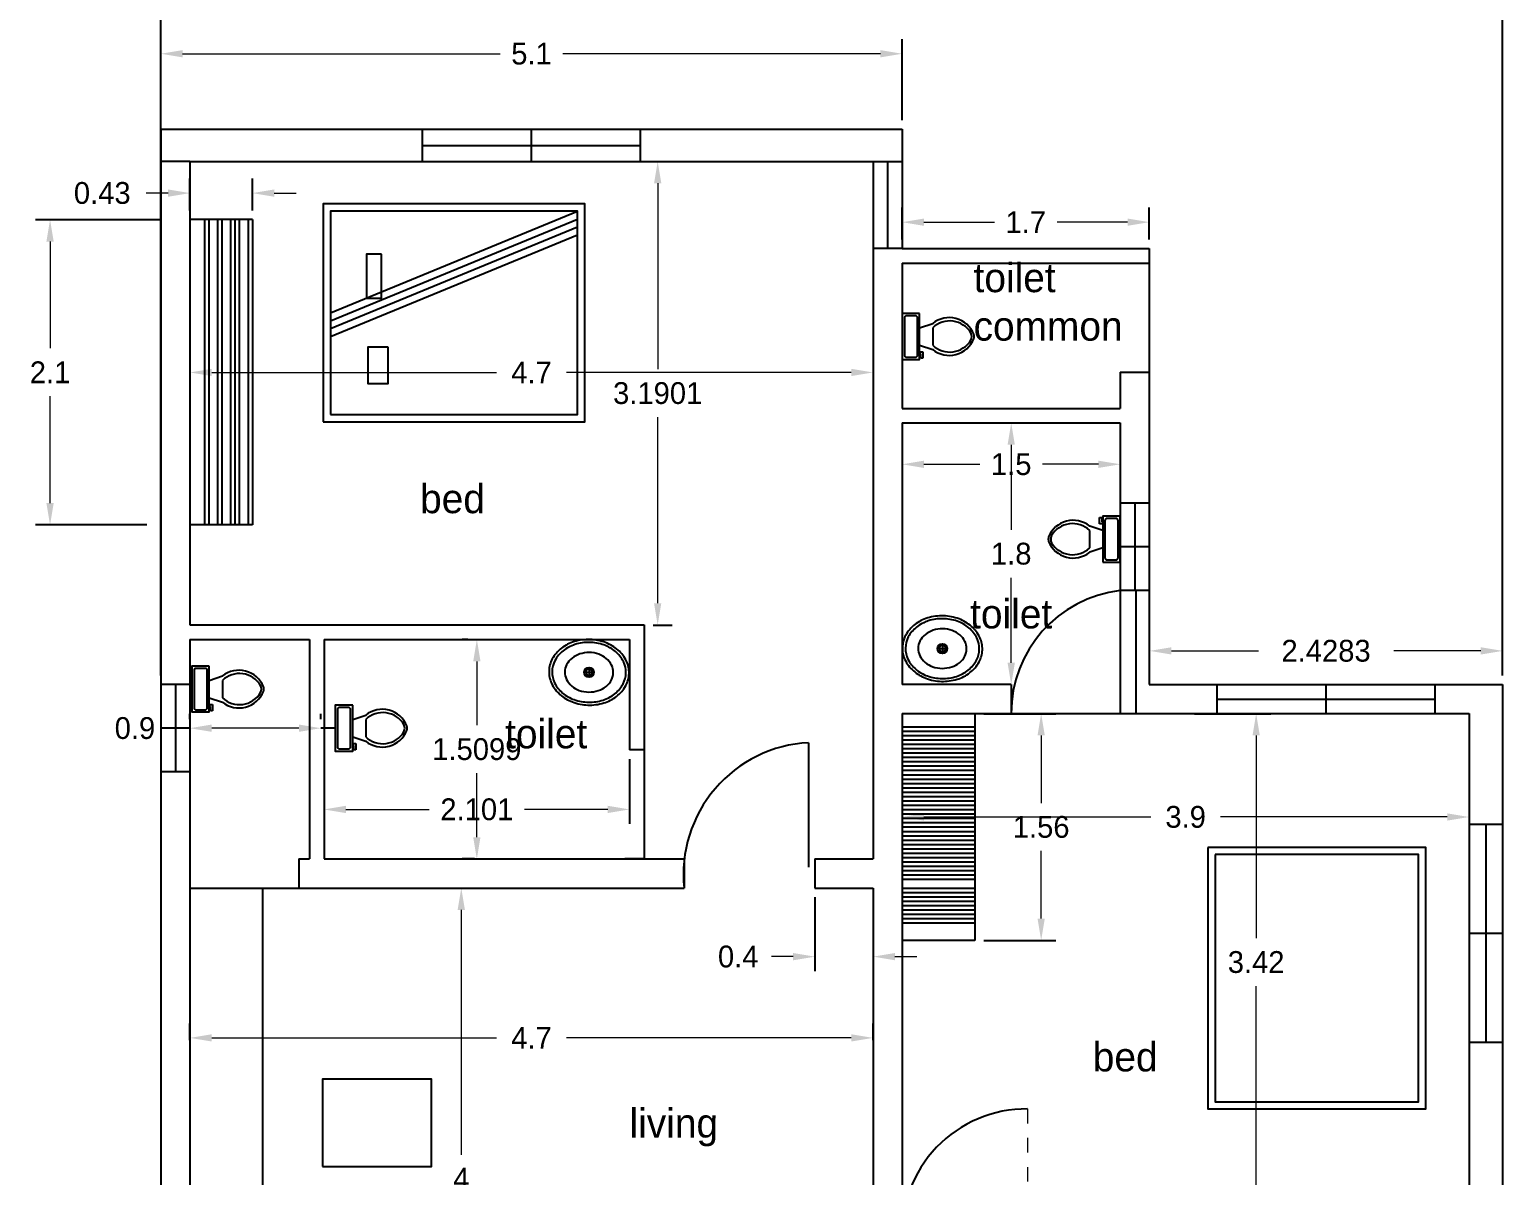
# Model space of a CAD drawing. Header units: inches. Extents: x -100 to 1476, y -184 to 112.
# Drawn here: x 1099.01 to 1109.15, y -173.37 to -165.49 of the extents above; entities that cross this region are included whole.
import ezdxf

# ---------------------------------------------------------------- set-up
doc = ezdxf.new("R2010")
doc.units = ezdxf.units.IN
doc.header["$MEASUREMENT"] = 0
doc.header["$PDMODE"] = 66
doc.linetypes.add('ACAD_ISO02W100', pattern=[15, 12, -3])
doc.dimstyles.get("Standard").update_dxf_attribs({"dimtxt": 0.15, "dimasz": 0.15, "dimexe": 0.1, "dimexo": 0.0625, "dimgap": 0.09, "dimtad": 0, "dimtih": 1, "dimtoh": 1, "dimdec": 4, "dimdsep": 46, "dimtxsty": 'Standard', "dimcen": 0.09, "dimadec": 0, "dimazin": 0, "dimtfac": 1, "dimtdec": 4, "dimtofl": 0, "dimtmove": 0, "dimatfit": 3, "dimfxl": 0, "dimtolj": 1, "dimtzin": 0, "dimlwd": 15, "dimarcsym": 0})

# ---------------------------------------------------------------- blocks, each defined once
blk = doc.blocks.new('*D374')
at = {"color": 0, "lineweight": -2, "transparency": 16777216}
for p, q in [((1105.018, -170.257), (1105.018, -171.006)), ((1108.918, -170.257), (1108.918, -171.006))]:
    blk.add_line(p, q, dxfattribs=at)
at = {"color": 0, "lineweight": 15, "transparency": 16777216}
for p, q in [((1105.168, -170.906), (1106.728, -170.906)), ((1108.768, -170.906), (1107.208, -170.906))]:
    blk.add_line(p, q, dxfattribs=at)
at = {"color": 0, "linetype": 'ByBlock', "lineweight": 18, "ltscale": 3, "transparency": 16777216}
for points in [[(1105.168, -170.881), (1105.168, -170.931), (1105.018, -170.906)], [(1108.768, -170.931), (1108.768, -170.881), (1108.918, -170.906)]]:
    blk.add_solid(points, dxfattribs=at)
at = {"layer": 'Defpoints', "color": 0, "linetype": 'ByBlock', "lineweight": 18, "transparency": 16777216}
for p in [(1105.018, -170.195), (1108.918, -170.195), (1108.918, -170.906)]:
    blk.add_point(p, dxfattribs=at)
at = {"color": 0, "linetype": 'ByBlock', "ltscale": 3, "transparency": 16777216, "insert": (1106.968, -170.906), "char_height": 0.15, "attachment_point": 5}
blk.add_mtext('\\A1;3.9', dxfattribs=at)
blk = doc.blocks.new('*D375')
at = {"color": 0, "lineweight": -2, "transparency": 16777216}
for p, q in [((1107.03, -170.195), (1107.553, -170.195)), ((1107.03, -173.615), (1107.553, -173.615))]:
    blk.add_line(p, q, dxfattribs=at)
at = {"color": 0, "lineweight": 15, "transparency": 16777216}
for p, q in [((1107.453, -170.345), (1107.453, -171.74)), ((1107.453, -173.465), (1107.453, -172.07))]:
    blk.add_line(p, q, dxfattribs=at)
at = {"color": 0, "linetype": 'ByBlock', "lineweight": 18, "ltscale": 3, "transparency": 16777216}
for points in [[(1107.478, -170.345), (1107.428, -170.345), (1107.453, -170.195)], [(1107.428, -173.465), (1107.478, -173.465), (1107.453, -173.615)]]:
    blk.add_solid(points, dxfattribs=at)
at = {"layer": 'Defpoints', "color": 0, "linetype": 'ByBlock', "lineweight": 18, "transparency": 16777216}
for p in [(1106.968, -170.195), (1106.968, -173.615), (1107.453, -173.615)]:
    blk.add_point(p, dxfattribs=at)
at = {"color": 0, "linetype": 'ByBlock', "ltscale": 3, "transparency": 16777216, "insert": (1107.453, -171.905), "char_height": 0.15, "attachment_point": 5}
blk.add_mtext('\\A1;3.42', dxfattribs=at)
blk = doc.blocks.new('*D376')
at = {"color": 0, "lineweight": -2, "transparency": 16777216}
for p, q in [((1101.88, -171.395), (1102.085, -171.395)), ((1101.88, -175.395), (1102.085, -175.395))]:
    blk.add_line(p, q, dxfattribs=at)
at = {"color": 0, "lineweight": 15, "transparency": 16777216}
for p, q in [((1101.985, -171.545), (1101.985, -173.23)), ((1101.985, -175.245), (1101.985, -173.56))]:
    blk.add_line(p, q, dxfattribs=at)
at = {"color": 0, "linetype": 'ByBlock', "lineweight": 18, "ltscale": 3, "transparency": 16777216}
for points in [[(1102.01, -171.545), (1101.96, -171.545), (1101.985, -171.395)], [(1101.96, -175.245), (1102.01, -175.245), (1101.985, -175.395)]]:
    blk.add_solid(points, dxfattribs=at)
at = {"layer": 'Defpoints', "color": 0, "linetype": 'ByBlock', "lineweight": 18, "transparency": 16777216}
for p in [(1101.818, -171.395), (1101.818, -175.395), (1101.985, -175.395)]:
    blk.add_point(p, dxfattribs=at)
at = {"color": 0, "linetype": 'ByBlock', "ltscale": 3, "transparency": 16777216, "insert": (1101.985, -173.395), "char_height": 0.15, "attachment_point": 5}
blk.add_mtext('\\A1;4', dxfattribs=at)
blk = doc.blocks.new('*D384')
at = {"color": 0, "lineweight": -2, "transparency": 16777216}
for p, q in [((1100.118, -172.442), (1100.118, -172.326)), ((1104.818, -172.442), (1104.818, -172.326))]:
    blk.add_line(p, q, dxfattribs=at)
at = {"color": 0, "lineweight": 15, "transparency": 16777216}
for p, q in [((1100.268, -172.426), (1102.228, -172.426)), ((1104.668, -172.426), (1102.708, -172.426))]:
    blk.add_line(p, q, dxfattribs=at)
at = {"color": 0, "linetype": 'ByBlock', "lineweight": 18, "ltscale": 3, "transparency": 16777216}
for points in [[(1100.268, -172.401), (1100.268, -172.451), (1100.118, -172.426)], [(1104.668, -172.451), (1104.668, -172.401), (1104.818, -172.426)]]:
    blk.add_solid(points, dxfattribs=at)
at = {"layer": 'Defpoints', "color": 0, "linetype": 'ByBlock', "lineweight": 18, "transparency": 16777216}
for p in [(1100.118, -172.426), (1100.118, -172.505), (1104.818, -172.505)]:
    blk.add_point(p, dxfattribs=at)
at = {"color": 0, "linetype": 'ByBlock', "ltscale": 3, "transparency": 16777216, "insert": (1102.468, -172.426), "char_height": 0.15, "attachment_point": 5}
blk.add_mtext('\\A1;4.7', dxfattribs=at)
blk = doc.blocks.new('*D386')
at = {"color": 0, "lineweight": -2, "transparency": 16777216}
for p, q in [((1099.918, -166.111), (1099.918, -165.554)), ((1105.018, -166.111), (1105.018, -165.554))]:
    blk.add_line(p, q, dxfattribs=at)
at = {"color": 0, "lineweight": 15, "transparency": 16777216}
for p, q in [((1100.068, -165.654), (1102.253, -165.654)), ((1104.868, -165.654), (1102.683, -165.654))]:
    blk.add_line(p, q, dxfattribs=at)
at = {"color": 0, "linetype": 'ByBlock', "lineweight": 18, "ltscale": 3, "transparency": 16777216}
for points in [[(1100.068, -165.629), (1100.068, -165.679), (1099.918, -165.654)], [(1104.868, -165.679), (1104.868, -165.629), (1105.018, -165.654)]]:
    blk.add_solid(points, dxfattribs=at)
at = {"layer": 'Defpoints', "color": 0, "linetype": 'ByBlock', "lineweight": 18, "transparency": 16777216}
for p in [(1105.018, -165.654), (1099.918, -166.174), (1105.018, -166.174)]:
    blk.add_point(p, dxfattribs=at)
at = {"color": 0, "linetype": 'ByBlock', "ltscale": 3, "transparency": 16777216, "insert": (1102.468, -165.654), "char_height": 0.15, "attachment_point": 5}
blk.add_mtext('\\A1;5.1', dxfattribs=at)
blk = doc.blocks.new('*D387')
at = {"color": 0, "lineweight": -2, "transparency": 16777216}
for p, q in [((1105.018, -166.932), (1105.018, -166.713)), ((1106.718, -166.932), (1106.718, -166.713))]:
    blk.add_line(p, q, dxfattribs=at)
at = {"color": 0, "lineweight": 15, "transparency": 16777216}
for p, q in [((1105.168, -166.813), (1105.653, -166.813)), ((1106.568, -166.813), (1106.083, -166.813))]:
    blk.add_line(p, q, dxfattribs=at)
at = {"color": 0, "linetype": 'ByBlock', "lineweight": 18, "ltscale": 3, "transparency": 16777216}
for points in [[(1105.168, -166.788), (1105.168, -166.838), (1105.018, -166.813)], [(1106.568, -166.838), (1106.568, -166.788), (1106.718, -166.813)]]:
    blk.add_solid(points, dxfattribs=at)
at = {"layer": 'Defpoints', "color": 0, "linetype": 'ByBlock', "lineweight": 18, "transparency": 16777216}
for p in [(1106.718, -166.813), (1105.018, -166.995), (1106.718, -166.995)]:
    blk.add_point(p, dxfattribs=at)
at = {"color": 0, "linetype": 'ByBlock', "ltscale": 3, "transparency": 16777216, "insert": (1105.868, -166.813), "char_height": 0.15, "attachment_point": 5}
blk.add_mtext('\\A1;1.7', dxfattribs=at)
blk = doc.blocks.new('*D388')
at = {"color": 0, "lineweight": -2, "transparency": 16777216}
for p, q in [((1106.72, -169.932), (1106.72, -169.663)), ((1109.148, -169.932), (1109.148, -169.663))]:
    blk.add_line(p, q, dxfattribs=at)
at = {"color": 0, "lineweight": 15, "transparency": 16777216}
for p, q in [((1106.87, -169.763), (1107.469, -169.763)), ((1108.998, -169.763), (1108.399, -169.763))]:
    blk.add_line(p, q, dxfattribs=at)
at = {"color": 0, "linetype": 'ByBlock', "lineweight": 18, "ltscale": 3, "transparency": 16777216}
for points in [[(1106.87, -169.738), (1106.87, -169.788), (1106.72, -169.763)], [(1108.998, -169.788), (1108.998, -169.738), (1109.148, -169.763)]]:
    blk.add_solid(points, dxfattribs=at)
at = {"layer": 'Defpoints', "color": 0, "linetype": 'ByBlock', "lineweight": 18, "transparency": 16777216}
for p in [(1109.148, -169.763), (1106.72, -169.995), (1109.148, -169.995)]:
    blk.add_point(p, dxfattribs=at)
at = {"color": 0, "linetype": 'ByBlock', "ltscale": 3, "transparency": 16777216, "insert": (1107.934, -169.763), "char_height": 0.15, "attachment_point": 5}
blk.add_mtext('\\A1;2.4283', dxfattribs=at)
blk = doc.blocks.new('*D389')
at = {"color": 0, "lineweight": -2, "transparency": 16777216}
for p, q in [((1099.918, -169.932), (1099.918, -164.906)), ((1109.148, -169.932), (1109.148, -164.906))]:
    blk.add_line(p, q, dxfattribs=at)
at = {"color": 0, "lineweight": 15, "transparency": 16777216}
for p, q in [((1100.068, -165.006), (1104.218, -165.006)), ((1108.998, -165.006), (1104.848, -165.006))]:
    blk.add_line(p, q, dxfattribs=at)
at = {"color": 0, "linetype": 'ByBlock', "lineweight": 18, "ltscale": 3, "transparency": 16777216}
for points in [[(1100.068, -164.981), (1100.068, -165.031), (1099.918, -165.006)], [(1108.998, -165.031), (1108.998, -164.981), (1109.148, -165.006)]]:
    blk.add_solid(points, dxfattribs=at)
at = {"layer": 'Defpoints', "color": 0, "linetype": 'ByBlock', "lineweight": 18, "transparency": 16777216}
for p in [(1099.918, -165.006), (1099.918, -169.995), (1109.148, -169.995)]:
    blk.add_point(p, dxfattribs=at)
at = {"color": 0, "linetype": 'ByBlock', "ltscale": 3, "transparency": 16777216, "insert": (1104.533, -165.006), "char_height": 0.15, "attachment_point": 5}
blk.add_mtext('\\A1;9.23', dxfattribs=at)
blk = doc.blocks.new('Sink - Oval top')
for p, q in [((-1, 0), (1, 0)), ((0, 1), (0, -1))]:
    blk.add_line(p, q)
at = {"linetype": 'Continuous'}
for points in [[(-12.23, 0.39, 0.117634), (-11.46, -3.36, 0.104469), (-8.88, -6.8, 0.090016), (-5.08, -9.07, 0.08192), (-0.32, -10.02, 0.08192), (4.49, -9.38, 0.090016), (8.42, -7.36, 0.104469), (11.22, -4.09, 0.117634), (12.23, -0.39, 0.117634), (11.46, 3.36, 0.104469), (8.88, 6.8, 0.090016), (5.08, 9.07, 0.08192), (0.32, 10.02, 0.08192), (-4.49, 9.38, 0.090016), (-8.42, 7.36, 0.104469), (-11.22, 4.09, 0.117634)], [(-11.29, 0.16, 0.118622), (-10.52, -3.25, 0.104678), (-8.07, -6.36, 0.089562), (-4.54, -8.37, 0.081185), (-0.13, -9.15, 0.081185), (4.3, -8.49, 0.089562), (7.89, -6.58, 0.104678), (10.42, -3.55, 0.118622), (11.29, -0.16, 0.118622), (10.52, 3.25, 0.104678), (8.07, 6.36, 0.089562), (4.54, 8.37, 0.081185), (0.13, 9.15, 0.081185), (-4.3, 8.49, 0.089562), (-7.89, 6.58, 0.104678), (-10.42, 3.55, 0.118622)], [(-7.42, 0.08, 0.118283), (-6.91, -2.17, 0.104607), (-5.29, -4.21, 0.089718), (-2.97, -5.53, 0.081436), (-0.07, -6.04, 0.081436), (2.84, -5.59, 0.089718), (5.2, -4.33, 0.104607), (6.86, -2.32, 0.118283), (7.42, -0.08, 0.118283), (6.91, 2.17, 0.104607), (5.29, 4.21, 0.089718), (2.97, 5.53, 0.081436), (0.07, 6.04, 0.081436), (-2.84, 5.59, 0.089718), (-5.2, 4.33, 0.104607), (-6.86, 2.32, 0.118283)]]:
    blk.add_lwpolyline(points, format="xyb", close=True, dxfattribs=at)
for radius in [1.5, 1]:
    blk.add_circle((0, 0), radius)
blk = doc.blocks.new('Toilet - top')
for p, q in [((9.5, -6), (9.5, -2)), ((-10, -8.5), (-8, -8.5)), ((-10, -9.5), (-10, -8.5)), ((-7, -9.5), (-10, -9.5)), ((-8, -8.5), (-8, -8)), ((-7, -8), (-7, -9.5)), ((-4, -8), (-6, -14)), ((4, -8), (6, -14)), ((4, -14), (-4, -14))]:
    blk.add_line(p, q)
blk.add_lwpolyline([(10.5, -8), (10.5, 0), (-10.5, 0), (-10.5, -8)], close=True)
for points in [[(-9.5, -2), (-9.5, -6)], [(8.5, -1), (-8.5, -1)], [(-8.5, -7), (8.5, -7)]]:
    blk.add_lwpolyline(points)
for centre, radius, start, end in [((-8.62, -1.88), 0.884, 81.8699, 188.1301), ((-8.62, -6.12), 0.884, 171.8699, 278.1301), ((8.62, -1.88), 0.884, 351.8699, 98.1301), ((8.62, -6.12), 0.884, 261.8699, 8.1301), ((3.52, -21.58), 12.17, 141.46911, 247.97143), ((4.2, -21.82), 11.33, 136.36773, 238.94682), ((-3.52, -21.58), 12.17, 292.02843, 38.53071), ((-4.2, -21.82), 11.33, 301.05301, 43.63209), ((0, -27.88), 4, 245.73182, 294.26817), ((0, -29), 4, 254.86053, 285.13947)]:
    blk.add_arc(centre, radius, start, end)
blk = doc.blocks.new('*D394')
at = {"color": 0, "lineweight": -2, "transparency": 16777216}
for p, q in [((1105.58, -170.195), (1106.074, -170.195)), ((1105.58, -171.755), (1106.074, -171.755))]:
    blk.add_line(p, q, dxfattribs=at)
at = {"color": 0, "lineweight": 15, "transparency": 16777216}
for p, q in [((1105.974, -170.345), (1105.974, -170.81)), ((1105.974, -171.605), (1105.974, -171.14))]:
    blk.add_line(p, q, dxfattribs=at)
at = {"color": 0, "linetype": 'ByBlock', "lineweight": 18, "ltscale": 3, "transparency": 16777216}
for points in [[(1105.999, -170.345), (1105.949, -170.345), (1105.974, -170.195)], [(1105.949, -171.605), (1105.999, -171.605), (1105.974, -171.755)]]:
    blk.add_solid(points, dxfattribs=at)
at = {"layer": 'Defpoints', "color": 0, "linetype": 'ByBlock', "lineweight": 18, "transparency": 16777216}
for p in [(1105.518, -170.195), (1105.518, -171.755), (1105.974, -171.755)]:
    blk.add_point(p, dxfattribs=at)
at = {"color": 0, "linetype": 'ByBlock', "ltscale": 3, "transparency": 16777216, "insert": (1105.974, -170.975), "char_height": 0.15, "attachment_point": 5}
blk.add_mtext('\\A1;1.56', dxfattribs=at)
blk = doc.blocks.new('*D373')
at = {"color": 0, "lineweight": -2, "transparency": 16777216}
for p, q in [((1099.918, -166.796), (1099.056, -166.796)), ((1099.821, -168.896), (1099.056, -168.896))]:
    blk.add_line(p, q, dxfattribs=at)
at = {"color": 0, "lineweight": 15, "transparency": 16777216}
for p, q in [((1099.156, -166.946), (1099.156, -167.681)), ((1099.156, -168.746), (1099.156, -168.011))]:
    blk.add_line(p, q, dxfattribs=at)
at = {"color": 0, "linetype": 'ByBlock', "lineweight": 18, "ltscale": 3, "transparency": 16777216}
for points in [[(1099.181, -166.946), (1099.131, -166.946), (1099.156, -166.796)], [(1099.131, -168.746), (1099.181, -168.746), (1099.156, -168.896)]]:
    blk.add_solid(points, dxfattribs=at)
at = {"layer": 'Defpoints', "color": 0, "linetype": 'ByBlock', "lineweight": 18, "transparency": 16777216}
for p in [(1099.98, -166.796), (1099.156, -168.896), (1099.884, -168.896)]:
    blk.add_point(p, dxfattribs=at)
at = {"color": 0, "linetype": 'ByBlock', "ltscale": 3, "transparency": 16777216, "insert": (1099.156, -167.846), "char_height": 0.15, "attachment_point": 5}
blk.add_mtext('\\A1;2.1', dxfattribs=at)
blk = doc.blocks.new('*D395')
at = {"color": 0, "lineweight": -2, "transparency": 16777216}
for p, q in [((1100.118, -166.457), (1100.118, -167.947)), ((1104.818, -166.457), (1104.818, -167.947))]:
    blk.add_line(p, q, dxfattribs=at)
at = {"color": 0, "lineweight": 15, "transparency": 16777216}
for p, q in [((1100.268, -167.847), (1102.228, -167.847)), ((1104.668, -167.847), (1102.708, -167.847))]:
    blk.add_line(p, q, dxfattribs=at)
at = {"color": 0, "linetype": 'ByBlock', "lineweight": 18, "ltscale": 3, "transparency": 16777216}
for points in [[(1100.268, -167.822), (1100.268, -167.872), (1100.118, -167.847)], [(1104.668, -167.872), (1104.668, -167.822), (1104.818, -167.847)]]:
    blk.add_solid(points, dxfattribs=at)
at = {"layer": 'Defpoints', "color": 0, "linetype": 'ByBlock', "lineweight": 18, "transparency": 16777216}
for p in [(1100.118, -166.395), (1104.818, -166.395), (1104.818, -167.847)]:
    blk.add_point(p, dxfattribs=at)
at = {"color": 0, "linetype": 'ByBlock', "ltscale": 3, "transparency": 16777216, "insert": (1102.468, -167.847), "char_height": 0.15, "attachment_point": 5}
blk.add_mtext('\\A1;4.7', dxfattribs=at)
blk = doc.blocks.new('*D396')
at = {"color": 0, "lineweight": -2, "transparency": 16777216}
for p, q in [((1105.705, -168.195), (1105.668, -168.195)), ((1105.705, -169.995), (1105.668, -169.995))]:
    blk.add_line(p, q, dxfattribs=at)
at = {"color": 0, "lineweight": 15, "transparency": 16777216}
for p, q in [((1105.768, -168.345), (1105.768, -168.93)), ((1105.768, -169.845), (1105.768, -169.26))]:
    blk.add_line(p, q, dxfattribs=at)
at = {"color": 0, "linetype": 'ByBlock', "lineweight": 18, "ltscale": 3, "transparency": 16777216}
for points in [[(1105.793, -168.345), (1105.743, -168.345), (1105.768, -168.195)], [(1105.743, -169.845), (1105.793, -169.845), (1105.768, -169.995)]]:
    blk.add_solid(points, dxfattribs=at)
at = {"layer": 'Defpoints', "color": 0, "linetype": 'ByBlock', "lineweight": 18, "transparency": 16777216}
for p in [(1105.768, -168.195), (1105.768, -168.195), (1105.768, -169.995)]:
    blk.add_point(p, dxfattribs=at)
at = {"color": 0, "linetype": 'ByBlock', "ltscale": 3, "transparency": 16777216, "insert": (1105.768, -169.095), "char_height": 0.15, "attachment_point": 5}
blk.add_mtext('\\A1;1.8', dxfattribs=at)
blk = doc.blocks.new('*D397')
at = {"color": 0, "lineweight": -2, "transparency": 16777216}
for p, q in [((1105.018, -168.257), (1105.018, -168.579)), ((1106.518, -168.257), (1106.518, -168.579))]:
    blk.add_line(p, q, dxfattribs=at)
at = {"color": 0, "lineweight": 15, "transparency": 16777216}
for p, q in [((1105.168, -168.479), (1105.553, -168.479)), ((1106.368, -168.479), (1105.983, -168.479))]:
    blk.add_line(p, q, dxfattribs=at)
at = {"color": 0, "linetype": 'ByBlock', "lineweight": 18, "ltscale": 3, "transparency": 16777216}
for points in [[(1105.168, -168.454), (1105.168, -168.504), (1105.018, -168.479)], [(1106.368, -168.504), (1106.368, -168.454), (1106.518, -168.479)]]:
    blk.add_solid(points, dxfattribs=at)
at = {"layer": 'Defpoints', "color": 0, "linetype": 'ByBlock', "lineweight": 18, "transparency": 16777216}
for p in [(1105.018, -168.195), (1106.518, -168.195), (1105.018, -168.479)]:
    blk.add_point(p, dxfattribs=at)
at = {"color": 0, "linetype": 'ByBlock', "ltscale": 3, "transparency": 16777216, "insert": (1105.768, -168.479), "char_height": 0.15, "attachment_point": 5}
blk.add_mtext('\\A1;1.5', dxfattribs=at)
blk = doc.blocks.new('*D398')
at = {"color": 0, "lineweight": -2, "transparency": 16777216}
for p, q in [((1100.118, -166.732), (1100.118, -166.513)), ((1100.548, -166.732), (1100.548, -166.513))]:
    blk.add_line(p, q, dxfattribs=at)
at = {"color": 0, "lineweight": 15, "transparency": 16777216}
for p, q in [((1099.968, -166.613), (1099.818, -166.613)), ((1100.698, -166.613), (1100.848, -166.613))]:
    blk.add_line(p, q, dxfattribs=at)
at = {"color": 0, "linetype": 'ByBlock', "lineweight": 18, "ltscale": 3, "transparency": 16777216}
for points in [[(1099.968, -166.638), (1099.968, -166.588), (1100.118, -166.613)], [(1100.698, -166.588), (1100.698, -166.638), (1100.548, -166.613)]]:
    blk.add_solid(points, dxfattribs=at)
at = {"layer": 'Defpoints', "color": 0, "linetype": 'ByBlock', "lineweight": 18, "transparency": 16777216}
for p in [(1100.118, -166.613), (1100.118, -166.795), (1100.548, -166.795)]:
    blk.add_point(p, dxfattribs=at)
at = {"color": 0, "linetype": 'ByBlock', "ltscale": 3, "transparency": 16777216, "insert": (1099.515, -166.613), "char_height": 0.15, "attachment_point": 5}
blk.add_mtext('\\A1;0.43', dxfattribs=at)
blk = doc.blocks.new('*D399')
at = {"color": 0, "lineweight": -2, "transparency": 16777216}
for p, q in [((1102.029, -169.685), (1101.992, -169.685)), ((1102.075, -171.195), (1101.992, -171.195))]:
    blk.add_line(p, q, dxfattribs=at)
at = {"color": 0, "lineweight": 15, "transparency": 16777216}
for p, q in [((1102.092, -169.835), (1102.092, -170.275)), ((1102.092, -171.045), (1102.092, -170.605))]:
    blk.add_line(p, q, dxfattribs=at)
at = {"color": 0, "linetype": 'ByBlock', "lineweight": 18, "ltscale": 3, "transparency": 16777216}
for points in [[(1102.117, -169.835), (1102.067, -169.835), (1102.092, -169.685)], [(1102.067, -171.045), (1102.117, -171.045), (1102.092, -171.195)]]:
    blk.add_solid(points, dxfattribs=at)
at = {"layer": 'Defpoints', "color": 0, "linetype": 'ByBlock', "lineweight": 18, "transparency": 16777216}
for p in [(1102.092, -169.685), (1102.092, -169.685), (1102.137, -171.195)]:
    blk.add_point(p, dxfattribs=at)
at = {"color": 0, "linetype": 'ByBlock', "ltscale": 3, "transparency": 16777216, "insert": (1102.092, -170.44), "char_height": 0.15, "attachment_point": 5}
blk.add_mtext('\\A1;1.5099', dxfattribs=at)
blk = doc.blocks.new('*D400')
at = {"color": 0, "lineweight": -2, "transparency": 16777216}
for p, q in [((1100.118, -170.232), (1100.118, -170.195)), ((1101.018, -170.232), (1101.018, -170.195))]:
    blk.add_line(p, q, dxfattribs=at)
at = {"color": 0, "lineweight": 15, "transparency": 16777216}
for p, q in [((1100.118, -170.295), (1099.968, -170.295)), ((1100.868, -170.295), (1100.268, -170.295))]:
    blk.add_line(p, q, dxfattribs=at)
at = {"color": 0, "linetype": 'ByBlock', "lineweight": 18, "ltscale": 3, "transparency": 16777216}
for points in [[(1100.268, -170.27), (1100.268, -170.32), (1100.118, -170.295)], [(1100.868, -170.32), (1100.868, -170.27), (1101.018, -170.295)]]:
    blk.add_solid(points, dxfattribs=at)
at = {"layer": 'Defpoints', "color": 0, "linetype": 'ByBlock', "lineweight": 18, "transparency": 16777216}
for p in [(1100.118, -170.295), (1100.118, -170.295), (1101.018, -170.295)]:
    blk.add_point(p, dxfattribs=at)
at = {"color": 0, "linetype": 'ByBlock', "ltscale": 3, "transparency": 16777216, "insert": (1099.74, -170.295), "char_height": 0.15, "attachment_point": 5}
blk.add_mtext('\\A1;0.9', dxfattribs=at)
blk = doc.blocks.new('*D401')
at = {"color": 0, "linetype": 'ByBlock', "lineweight": -2, "transparency": 16777216}
for p, q in [((1101.041, -170.507), (1101.041, -170.954)), ((1103.142, -170.507), (1103.142, -170.954))]:
    blk.add_line(p, q, dxfattribs=at)
at = {"color": 0, "linetype": 'ByBlock', "lineweight": 15, "transparency": 16777216}
for p, q in [((1101.191, -170.854), (1101.764, -170.854)), ((1102.992, -170.854), (1102.419, -170.854))]:
    blk.add_line(p, q, dxfattribs=at)
at = {"color": 0, "linetype": 'ByBlock', "lineweight": 18, "ltscale": 3, "transparency": 16777216}
for points in [[(1101.191, -170.829), (1101.191, -170.879), (1101.041, -170.854)], [(1102.992, -170.879), (1102.992, -170.829), (1103.142, -170.854)]]:
    blk.add_solid(points, dxfattribs=at)
at = {"layer": 'Defpoints', "color": 0, "linetype": 'ByBlock', "lineweight": 18, "transparency": 16777216}
for p in [(1101.041, -170.445), (1103.142, -170.445), (1101.041, -170.854)]:
    blk.add_point(p, dxfattribs=at)
at = {"color": 0, "linetype": 'ByBlock', "ltscale": 3, "transparency": 16777216, "insert": (1102.092, -170.854), "char_height": 0.15, "attachment_point": 5}
blk.add_mtext('\\A1;2.101', dxfattribs=at)
blk = doc.blocks.new('*D402')
at = {"color": 0, "linetype": 'ByBlock', "lineweight": -2, "transparency": 16777216}
for p, q in [((1103.305, -166.395), (1103.436, -166.395)), ((1103.305, -169.585), (1103.436, -169.585))]:
    blk.add_line(p, q, dxfattribs=at)
at = {"color": 0, "linetype": 'ByBlock', "lineweight": 15, "transparency": 16777216}
for p, q in [((1103.336, -166.545), (1103.336, -167.825)), ((1103.336, -169.435), (1103.336, -168.155))]:
    blk.add_line(p, q, dxfattribs=at)
at = {"color": 0, "linetype": 'ByBlock', "lineweight": 18, "ltscale": 3, "transparency": 16777216}
for points in [[(1103.361, -166.545), (1103.311, -166.545), (1103.336, -166.395)], [(1103.311, -169.435), (1103.361, -169.435), (1103.336, -169.585)]]:
    blk.add_solid(points, dxfattribs=at)
at = {"layer": 'Defpoints', "color": 0, "linetype": 'ByBlock', "lineweight": 18, "transparency": 16777216}
for p in [(1103.242, -166.395), (1103.336, -166.395), (1103.242, -169.585)]:
    blk.add_point(p, dxfattribs=at)
at = {"color": 0, "linetype": 'ByBlock', "ltscale": 3, "transparency": 16777216, "insert": (1103.336, -167.99), "char_height": 0.15, "attachment_point": 5}
blk.add_mtext('\\A1;3.1901', dxfattribs=at)
blk = doc.blocks.new('*D404')
at = {"color": 0, "linetype": 'ByBlock', "lineweight": -2, "transparency": 16777216}
for p, q in [((1104.418, -171.457), (1104.418, -171.967)), ((1104.818, -171.457), (1104.818, -171.967))]:
    blk.add_line(p, q, dxfattribs=at)
at = {"color": 0, "linetype": 'ByBlock', "lineweight": 15, "transparency": 16777216}
for p, q in [((1104.268, -171.867), (1104.118, -171.867)), ((1104.968, -171.867), (1105.118, -171.867))]:
    blk.add_line(p, q, dxfattribs=at)
at = {"color": 0, "linetype": 'ByBlock', "lineweight": 18, "ltscale": 3, "transparency": 16777216}
for points in [[(1104.268, -171.892), (1104.268, -171.842), (1104.418, -171.867)], [(1104.968, -171.842), (1104.968, -171.892), (1104.818, -171.867)]]:
    blk.add_solid(points, dxfattribs=at)
at = {"layer": 'Defpoints', "color": 0, "linetype": 'ByBlock', "lineweight": 18, "transparency": 16777216}
for p in [(1104.418, -171.395), (1104.818, -171.395), (1104.418, -171.867)]:
    blk.add_point(p, dxfattribs=at)
at = {"color": 0, "linetype": 'ByBlock', "ltscale": 3, "transparency": 16777216, "insert": (1103.89, -171.867), "char_height": 0.15, "attachment_point": 5}
blk.add_mtext('\\A1;0.4', dxfattribs=at)

msp = doc.modelspace()

# ---------------------------------------------------------------- linework, layer by layer
for p, q in [((1099.91795, -166.17375), (1105.01795, -166.17375)), ((1099.91795, -166.17375), (1099.91795, -180.21475)), ((1101.71795, -166.39475), (1101.71795, -166.17375)), ((1102.46795, -166.39475), (1102.46795, -166.17375)), ((1103.21795, -166.39475), (1103.21795, -166.17375)), ((1105.01795, -166.17375), (1105.01795, -166.99475)), ((1101.71795, -166.28425), (1103.21795, -166.28425)), ((1100.11795, -166.39475), (1099.91795, -166.39475)), ((1100.11795, -166.39475), (1104.81795, -166.39475)), ((1100.11795, -166.39475), (1100.11795, -169.58482)), ((1100.61795, -166.39475), (1100.86985, -166.39475)), ((1104.31795, -166.39475), (1104.81795, -166.39475)), ((1104.81795, -166.39475), (1104.81795, -171.19475)), ((1104.81795, -166.39475), (1105.01795, -166.39475)), ((1104.91795, -166.39475), (1104.91795, -166.99475)), ((1105.01795, -166.39475), (1105.01795, -166.99475)), ((1100.54795, -166.79475), (1100.11795, -166.79475)), ((1100.21795, -166.79475), (1100.21795, -168.89475)), ((1100.24795, -166.79475), (1100.24795, -168.89475)), ((1100.30795, -166.79475), (1100.30795, -168.89475)), ((1100.33795, -166.79475), (1100.33795, -168.89475)), ((1100.33795, -166.79475), (1100.33795, -168.89475)), ((1100.39795, -166.79475), (1100.39795, -168.89475)), ((1100.42795, -166.79475), (1100.42795, -168.89475)), ((1100.45795, -166.79475), (1100.45795, -168.89475)), ((1100.51795, -166.79475), (1100.51795, -168.89475)), ((1100.54795, -166.79475), (1100.54795, -168.89475)), ((1101.0853, -167.43738), (1102.7853, -166.73738)), ((1101.0853, -167.49146), (1102.7853, -166.79146)), ((1101.0853, -167.54553), (1102.7853, -166.84553)), ((1101.0853, -167.5996), (1102.7853, -166.8996)), ((1105.01795, -166.99475), (1104.81795, -166.99475)), ((1105.01795, -166.99475), (1106.71795, -166.99475)), ((1106.71795, -166.99475), (1106.71795, -169.99475)), ((1105.01795, -167.09475), (1105.01795, -168.09475)), ((1105.01795, -167.09475), (1105.01795, -168.09475)), ((1105.01795, -167.09475), (1106.51795, -167.09475)), ((1106.51795, -167.09475), (1106.71795, -167.09475)), ((1106.51795, -167.84475), (1106.51795, -168.09475)), ((1106.51795, -167.84475), (1106.71795, -167.84475)), ((1105.01795, -168.09475), (1106.51795, -168.09475)), ((1105.01795, -168.19475), (1105.01795, -169.99475)), ((1105.01795, -168.19475), (1105.01795, -169.99475)), ((1105.01795, -168.19475), (1106.51795, -168.19475)), ((1106.51795, -168.19475), (1106.51795, -169.99475)), ((1106.71795, -168.74731), (1106.51795, -168.74731)), ((1106.61795, -168.74731), (1106.61795, -169.34731)), ((1100.54795, -168.89475), (1100.11795, -168.89475)), ((1106.71795, -169.04731), (1106.51795, -169.04731)), ((1106.71795, -169.34731), (1106.51795, -169.34731)), ((1106.62478, -169.34731), (1106.62478, -170.19475)), ((1100.11795, -169.58482), (1103.24236, -169.58482)), ((1100.54141, -169.58482), (1100.54141, -169.58482)), ((1103.24236, -169.58482), (1103.24236, -171.19475)), ((1100.11795, -169.68482), (1100.94141, -169.68482)), ((1100.11795, -169.68482), (1100.11795, -171.19475)), ((1100.54141, -169.68482), (1100.54141, -169.68482)), ((1100.94141, -169.68482), (1100.94141, -171.19475)), ((1100.94141, -169.68482), (1100.94141, -170.44282)), ((1101.04141, -169.68482), (1103.14236, -169.68482)), ((1101.04141, -169.68482), (1101.04141, -171.19475)), ((1103.14236, -169.68482), (1103.14236, -170.44475)), ((1100.11795, -169.99475), (1099.91795, -169.99475)), ((1100.01795, -169.99475), (1100.01795, -170.59475)), ((1105.01795, -169.99475), (1105.01795, -169.99475)), ((1105.76795, -169.99475), (1105.01795, -169.99475)), ((1105.76795, -169.99475), (1105.76795, -170.19475)), ((1105.76795, -169.99475), (1105.76795, -170.19475)), ((1106.51795, -169.99475), (1106.51795, -170.19475)), ((1106.71795, -169.99475), (1109.14795, -169.99475)), ((1107.18295, -169.99475), (1107.18295, -170.19475)), ((1107.93295, -169.99475), (1107.93295, -170.19475)), ((1108.68295, -169.99475), (1108.68295, -170.19475)), ((1109.14795, -169.99475), (1109.14795, -182.03475)), ((1107.18295, -170.09475), (1108.68295, -170.09475)), ((1105.01795, -170.19475), (1105.01795, -173.61475)), ((1105.01795, -170.19475), (1108.91795, -170.19475)), ((1105.51795, -170.19475), (1105.51795, -171.39475)), ((1108.91795, -170.19475), (1108.91795, -173.61475)), ((1100.11795, -170.29475), (1099.91795, -170.29475)), ((1101.11795, -170.29475), (1101.01795, -170.29475)), ((1105.01795, -170.28475), (1105.51795, -170.28475)), ((1105.01795, -170.31475), (1105.51795, -170.31475)), ((1105.01795, -170.31475), (1105.51795, -170.31475)), ((1105.01795, -170.34475), (1105.51795, -170.34475)), ((1104.37369, -170.39472), (1104.37369, -171.25156)), ((1105.01795, -170.37475), (1105.51795, -170.37475)), ((1105.01795, -170.40475), (1105.51795, -170.40475)), ((1105.01795, -170.40475), (1105.51795, -170.40475)), ((1105.01795, -170.43475), (1105.51795, -170.43475)), ((1105.01795, -170.46475), (1105.51795, -170.46475)), ((1105.01795, -170.49475), (1105.51795, -170.49475)), ((1105.01795, -170.49475), (1105.51795, -170.49475)), ((1105.01795, -170.52475), (1105.51795, -170.52475)), ((1100.11795, -170.59475), (1099.91795, -170.59475)), ((1105.01795, -170.55475), (1105.51795, -170.55475)), ((1105.01795, -170.58475), (1105.51795, -170.58475)), ((1105.01795, -170.58475), (1105.51795, -170.58475)), ((1105.01795, -170.61475), (1105.51795, -170.61475)), ((1105.01795, -170.64475), (1105.51795, -170.64475)), ((1105.01795, -170.67475), (1105.51795, -170.67475)), ((1105.01795, -170.67475), (1105.51795, -170.67475)), ((1105.01795, -170.70475), (1105.51795, -170.70475)), ((1105.01795, -170.73475), (1105.51795, -170.73475)), ((1105.01795, -170.76475), (1105.51795, -170.76475)), ((1105.01795, -170.79475), (1105.51795, -170.79475)), ((1105.01795, -170.82475), (1105.51795, -170.82475)), ((1105.01795, -170.85475), (1105.51795, -170.85475)), ((1105.01795, -170.88475), (1105.51795, -170.88475)), ((1105.01795, -170.88475), (1105.51795, -170.88475)), ((1105.01795, -170.91475), (1105.51795, -170.91475)), ((1105.01795, -170.94475), (1105.51795, -170.94475)), ((1105.01795, -170.97475), (1105.51795, -170.97475)), ((1105.01795, -170.97475), (1105.51795, -170.97475)), ((1105.01795, -171.00475), (1105.51795, -171.00475)), ((1105.01795, -171.03475), (1105.51795, -171.03475)), ((1108.91795, -170.95544), (1109.14795, -170.95544)), ((1109.03295, -170.95544), (1109.03295, -172.45544)), ((1105.01795, -171.06475), (1105.51795, -171.06475)), ((1105.01795, -171.06475), (1105.51795, -171.06475)), ((1105.01795, -171.09475), (1105.51795, -171.09475)), ((1105.01795, -171.12475), (1105.51795, -171.12475)), ((1105.01795, -171.15475), (1105.51795, -171.15475)), ((1105.01795, -171.15475), (1105.51795, -171.15475)), ((1100.11795, -171.19475), (1100.11795, -171.39475)), ((1100.86795, -171.19475), (1100.94141, -171.19475)), ((1100.86795, -171.19475), (1100.86795, -171.39475)), ((1101.04141, -171.19475), (1103.51874, -171.19475)), ((1103.2089, -171.19475), (1103.1089, -171.19475)), ((1103.24236, -171.19475), (1103.51795, -171.19475)), ((1103.51795, -171.19475), (1103.51795, -171.39475)), ((1104.41795, -171.19475), (1104.81795, -171.19475)), ((1104.41795, -171.19475), (1104.41795, -171.39475)), ((1104.41795, -171.19475), (1104.41795, -171.39475)), ((1105.01795, -171.18475), (1105.51795, -171.18475)), ((1105.01795, -171.21475), (1105.51795, -171.21475)), ((1105.01795, -171.24475), (1105.51795, -171.24475)), ((1105.01795, -171.24475), (1105.51795, -171.24475)), ((1105.01795, -171.27475), (1105.51795, -171.27475)), ((1105.01795, -171.30475), (1105.51795, -171.30475)), ((1105.01795, -171.33475), (1105.51795, -171.33475)), ((1100.11795, -171.39475), (1103.51795, -171.39475)), ((1100.11795, -171.39475), (1100.11795, -175.39475)), ((1100.61795, -171.39475), (1100.61795, -175.39475)), ((1104.41795, -171.39475), (1104.81795, -171.39475)), ((1104.81795, -171.39475), (1104.81795, -173.61475)), ((1105.01795, -171.39475), (1105.51795, -171.39475)), ((1105.01795, -171.42475), (1105.51795, -171.42475)), ((1105.01795, -171.45475), (1105.51795, -171.45475)), ((1105.51795, -171.39475), (1105.51795, -171.75475)), ((1105.01795, -171.48475), (1105.51795, -171.48475)), ((1105.01795, -171.48475), (1105.51795, -171.48475)), ((1105.01795, -171.51475), (1105.51795, -171.51475)), ((1105.01795, -171.54475), (1105.51795, -171.54475)), ((1105.01795, -171.57475), (1105.51795, -171.57475)), ((1105.01795, -171.57475), (1105.51795, -171.57475)), ((1105.01795, -171.60475), (1105.51795, -171.60475)), ((1105.01795, -171.63475), (1105.51795, -171.63475)), ((1105.51795, -171.75475), (1105.01795, -171.75475)), ((1108.91795, -171.70544), (1109.14795, -171.70544)), ((1108.91795, -172.45544), (1109.14795, -172.45544))]:
    msp.add_line(p, q)
at = {"color": 0, "linetype": 'ByBlock'}
for p, q in [((1101.04141, -169.68482), (1101.04141, -169.68482)), ((1103.24236, -170.44475), (1103.14236, -170.44475)), ((1103.24236, -171.19475), (1103.1589, -171.19475))]:
    msp.add_line(p, q, dxfattribs=at)
at = {"color": 0, "linetype": 'ACAD_ISO02W100', "lineweight": 20, "ltscale": 0.0008}
msp.add_line((1105.87992, -172.91475), (1105.87992, -173.81475), dxfattribs=at)
for points in [[(1101.0353, -168.18738), (1102.8353, -168.18738), (1102.8353, -166.68738), (1101.0353, -166.68738)], [(1101.0353, -168.18738), (1102.8353, -168.18738), (1102.8353, -166.68738), (1101.0353, -166.68738)], [(1101.0853, -168.13738), (1102.7853, -168.13738), (1102.7853, -166.73738), (1101.0853, -166.73738)], [(1101.4352, -167.03261), (1101.33209, -167.03261), (1101.33209, -167.33576), (1101.4352, -167.33576)], [(1101.48175, -167.67194), (1101.34162, -167.67194), (1101.34162, -167.9227), (1101.48175, -167.9227)], [(1107.1208, -171.11496), (1107.1208, -172.91496), (1108.6208, -172.91496), (1108.6208, -171.11496)], [(1107.1208, -171.11496), (1107.1208, -172.91496), (1108.6208, -172.91496), (1108.6208, -171.11496)], [(1107.1708, -171.16496), (1107.1708, -172.86496), (1108.5708, -172.86496), (1108.5708, -171.16496)], [(1101.02986, -173.31006), (1101.77986, -173.31006), (1101.77986, -172.71006), (1101.02986, -172.71006)]]:
    msp.add_lwpolyline(points, close=True)
for centre, radius, start, end in [((1106.61897, -170.19233), 0.85103, 96.817837, 180.162842), ((1104.37369, -171.25156), 0.85684, 176.198021, 182.888919), ((1105.87369, -173.77156), 0.85684, 89.583891, 182.888919)]:
    msp.add_arc(centre, radius, start, end)
at = {"color": 0, "linetype": 'ByBlock'}
msp.add_arc((1104.42124, -171.30156), 0.90808, 93.000949, 185.889868, dxfattribs=at)

# ---------------------------------------------------------------- block references
for p, xscale, yscale, zscale, rotation in [((1105.01795, -167.59975), 0.01500000000000057, 0.01500000000000057, 0.01500000000000057, 90), ((1106.51795, -168.99432), 0.01499999999999702, 0.01499999999999702, 0.01499999999999702, 270), ((1100.13141, -170.0258), 0.01500000000000057, 0.01500000000000057, 0.01500000000000057, 90), ((1101.11795, -170.29475), 0.01500000000000057, 0.01500000000000057, 0.01500000000000057, 90)]:
    msp.add_blockref('Toilet - top', p, dxfattribs=dict(xscale=xscale, yscale=yscale, zscale=zscale, rotation=rotation))
at = {"xscale": 0.02250000000000085, "yscale": 0.02250000000000085, "zscale": 0.02250000000000085}
for p in [(1105.2946, -169.74724), (1102.86365, -169.91018)]:
    msp.add_blockref('Sink - Oval top', p, dxfattribs=at)

# ---------------------------------------------------------------- texts
at = {"char_height": 0.2, "width": 3.5819957, "attachment_point": 1}
for s, insert in [('{\\fVani|b0|i0|c0|p34;toilet\\Pcommon}', (1105.50907, -167.09475)), ('{\\fVani|b0|i0|c0|p34;bed}', (1101.70148, -168.61535)), ('{\\fVani|b0|i0|c0|p34;toilet}', (1105.4853, -169.40837)), ('{\\fVani|b0|i0|c0|p34;toilet}', (1102.28646, -170.23343)), ('{\\fVani|b0|i0|c0|p34;bed}', (1106.329, -172.45676)), ('{\\fVani|b0|i0|c0|p34;living}', (1103.14223, -172.91276))]:
    msp.add_mtext(s, dxfattribs=dict(at, insert=insert))

# ---------------------------------------------------------------- dimensions: what is measured, and where the dimension line sits
for base, p1, p2, picture, middle in [((1099.91795, -165.00649), (1109.14795, -169.99475), (1099.91795, -169.99475), '*D389', (1104.53295, -165.00649)), ((1105.01795, -165.65382), (1099.91795, -166.17375), (1105.01795, -166.17375), '*D386', (1102.46795, -165.65382)), ((1106.71795, -166.81327), (1105.01795, -166.99475), (1106.71795, -166.99475), '*D387', (1105.86795, -166.81327)), ((1109.14795, -169.76334), (1106.71964, -169.99475), (1109.14795, -169.99475), '*D388', (1107.93379, -169.76334)), ((1108.91795, -170.90577), (1105.01795, -170.19475), (1108.91795, -170.19475), '*D374', (1106.96795, -170.90577)), ((1100.11795, -172.42632), (1104.81795, -172.50475), (1100.11795, -172.50475), '*D384', (1102.46795, -172.42632))]:
    dim = msp.add_linear_dim(base=base, p1=p1, p2=p2, dimstyle='Standard')
    dim.commit()
    dim.dimension.update_dxf_attribs({"geometry": picture, "text_midpoint": middle})
at = {"color": 0}
for base, p1, p2, picture, middle in [((1104.81795, -167.84722), (1100.11795, -166.39475), (1104.81795, -166.39475), '*D395', (1102.46795, -167.84722)), ((1100.11795, -166.61273), (1100.54795, -166.79475), (1100.11795, -166.79475), '*D398', (1099.51545, -166.61273)), ((1105.01795, -168.47887), (1106.51795, -168.19475), (1105.01795, -168.19475), '*D397', (1105.76795, -168.47887)), ((1100.11795, -170.29475), (1101.01795, -170.29475), (1100.11795, -170.29475), '*D400', (1099.74045, -170.29475))]:
    dim = msp.add_linear_dim(base=base, p1=p1, p2=p2, dimstyle='Standard', dxfattribs=at)
    dim.commit()
    dim.dimension.update_dxf_attribs({"geometry": picture, "text_midpoint": middle})
at = {"color": 0, "linetype": 'ByBlock'}
dim = msp.add_linear_dim(base=(1103.33561, -166.39475), p1=(1103.24236, -169.58482), p2=(1103.24236, -166.39475), angle=90, dimstyle='Standard', dxfattribs=at)
dim.commit()
dim.dimension.update_dxf_attribs({"geometry": '*D402', "text_midpoint": (1103.33561, -167.98978)})
for base, p1, p2, picture, middle in [((1099.15634, -168.89603), (1099.98045, -166.79603), (1099.88378, -168.89603), '*D373', (1099.15634, -167.84603)), ((1105.97353, -171.75475), (1105.51795, -170.19475), (1105.51795, -171.75475), '*D394', (1105.97353, -170.97475)), ((1107.45325, -173.61475), (1106.96795, -170.19475), (1106.96795, -173.61475), '*D375', (1107.45325, -171.90475)), ((1101.98533, -175.39475), (1101.81795, -171.39475), (1101.81795, -175.39475), '*D376', (1101.98533, -173.39475))]:
    dim = msp.add_linear_dim(base=base, p1=p1, p2=p2, angle=90, dimstyle='Standard')
    dim.commit()
    dim.dimension.update_dxf_attribs({"geometry": picture, "text_midpoint": middle})
at = {"color": 0}
for base, p1, p2, picture, middle in [((1105.76795, -168.19475), (1105.76795, -169.99475), (1105.76795, -168.19475), '*D396', (1105.76795, -169.09475)), ((1102.09189, -169.68482), (1102.1375, -171.19475), (1102.09189, -169.68482), '*D399', (1102.09189, -170.43978))]:
    dim = msp.add_linear_dim(base=base, p1=p1, p2=p2, angle=90, dimstyle='Standard', dxfattribs=at)
    dim.commit()
    dim.dimension.update_dxf_attribs({"geometry": picture, "text_midpoint": middle})
at = {"color": 0, "linetype": 'ByBlock'}
for base, p1, p2, picture, middle in [((1101.041409, -170.854261), (1103.142364, -170.444747), (1101.041409, -170.444747), '*D401', (1102.091887, -170.854261)), ((1104.41795, -171.86741), (1104.81795, -171.39475), (1104.41795, -171.39475), '*D404', (1103.89045, -171.86741))]:
    dim = msp.add_linear_dim(base=base, p1=p1, p2=p2, dimstyle='Standard', dxfattribs=at)
    dim.commit()
    dim.dimension.update_dxf_attribs({"geometry": picture, "text_midpoint": middle})

doc.saveas('drawing.dxf')
